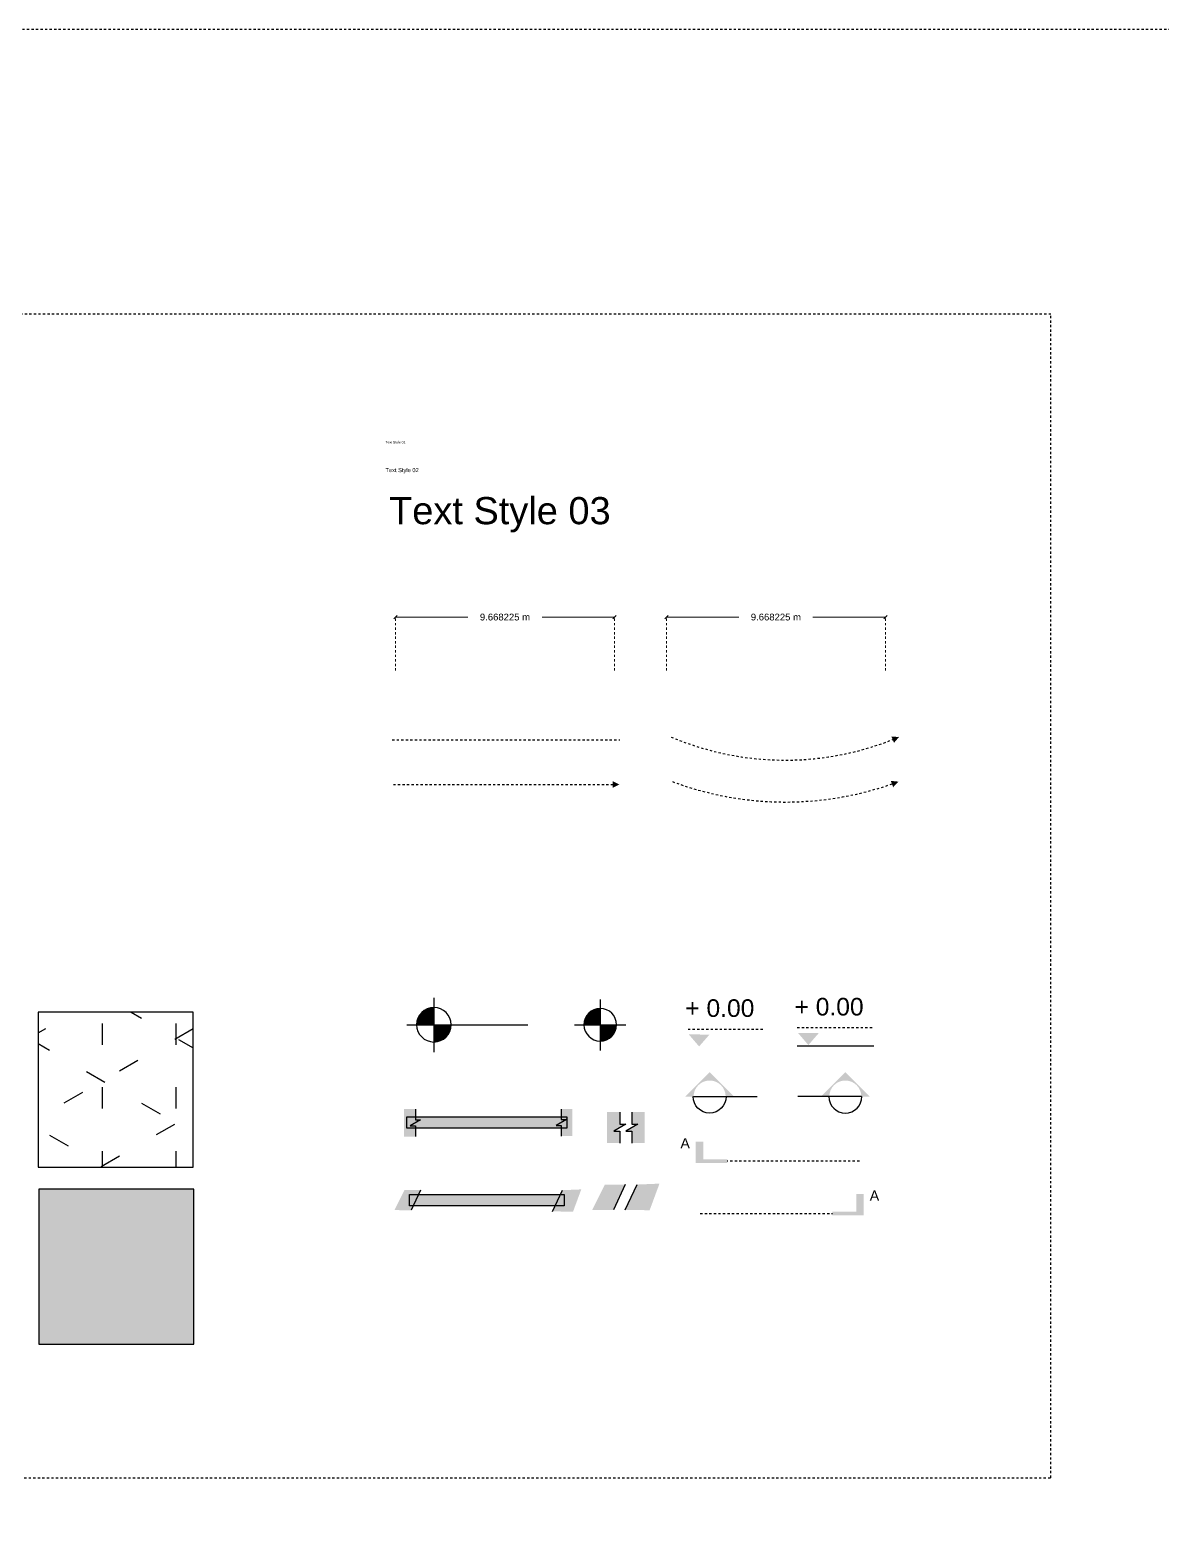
# Model space of a CAD drawing. Header units: metres. Extents: x -17 to 580, y -130 to 19.
# Drawn here: x 231.8 to 281.8, y -58.5 to 6.9 of the extents above; entities that cross this region are included whole.
import ezdxf

# ---------------------------------------------------------------- set-up
doc = ezdxf.new("R2010")
doc.units = ezdxf.units.M
for name, pattern in [('Blue Dimension_ExtLine', [0.0025, 0, -0.0025]), ('Dash Line_3', [0.002905125, 0.00193675, -0.0009683749999999999]), ('Default Wall', [0]), ('Grey Dimension_ExtLine', [0.0025, 0, -0.0025]), ('RayonDimensionSideLines', [0.02, 0, -0.02]), ('Section Dash Lines', [0.001905, 0.00127, -0.000635]), ('Style Black Line', [0]), ('Style Grey Lines', [0]), ('Style Hidden', [0.015, 0.006, -0.009]), ('Tiles Hatch', [0])]:
    doc.linetypes.add(name, pattern=pattern)
for name, color, linetype, true_color in [('Annotations', 7, 'Continuous', 0x7a8bf7), ('Imported blocks', 7, 'Continuous', 0x7a8bf7), ('Page Layout', 7, 'Continuous', 0xe0e0e0), ('Zones', 7, 'Continuous', 0x7a8bf7)]:
    doc.layers.add(name, color=color, linetype=linetype, true_color=true_color)
doc.styles.add('Blue Dimension', font='', dxfattribs={"height": 0.3})
doc.styles.add('Copy of Section Text', font='', dxfattribs={"height": 0.42})
doc.styles.add('Default Tag', font='', dxfattribs={"height": 0.18})
doc.styles.add('Grey Dimension', font='', dxfattribs={"height": 0.3})
doc.styles.add('Grey Text', font='', dxfattribs={"height": 0.24})
doc.styles.add('Text Style 01', font='', dxfattribs={"height": 0.108})
doc.styles.add('Text Style 03', font='', dxfattribs={"height": 1.2})
doc.styles.get('Blue Dimension').set_extended_font_data('arial')
doc.styles.get('Copy of Section Text').set_extended_font_data('arial')
doc.styles.get('Default Tag').set_extended_font_data('arial')
doc.styles.get('Grey Dimension').set_extended_font_data('arial')
doc.styles.get('Grey Text').set_extended_font_data('arial')
doc.styles.get('Text Style 01').set_extended_font_data('arial')
doc.styles.get('Text Style 03').set_extended_font_data('arial')
doc.dimstyles.new('Blue Dimension', dxfattribs={"dimtxt": 0.3, "dimasz": 0.15, "dimexe": 0, "dimexo": 0, "dimgap": 0.25, "dimtad": 0, "dimtih": 1, "dimtoh": 1, "dimdec": 6, "dimrnd": 1e-06, "dimzin": 0, "dimdsep": 46, "dimtxsty": 'Blue Dimension', "dimblk": 'OBLIQUE', "dimcen": 0.09, "dimadec": 0, "dimazin": 0, "dimtfac": 1, "dimtdec": 4, "dimtix": 1, "dimtofl": 0, "dimtmove": 2, "dimatfit": 3, "dimfxl": 1, "dimtolj": 1, "dimtzin": 0, "dimlwd": 5, "dimlwe": 5, "dimarcsym": 0})
doc.dimstyles.new('Grey Dimension', dxfattribs={"dimtxt": 0.3, "dimasz": 0.15, "dimexe": 0, "dimexo": 0, "dimgap": 0.25, "dimtad": 0, "dimtih": 1, "dimtoh": 1, "dimdec": 6, "dimrnd": 1e-06, "dimzin": 0, "dimdsep": 46, "dimtxsty": 'Grey Dimension', "dimblk": 'OBLIQUE', "dimcen": 0.09, "dimadec": 0, "dimazin": 0, "dimtfac": 1, "dimtdec": 4, "dimtix": 1, "dimtofl": 0, "dimtmove": 2, "dimatfit": 3, "dimfxl": 1, "dimtolj": 1, "dimtzin": 0, "dimlwd": 5, "dimlwe": 5, "dimarcsym": 0})

# ---------------------------------------------------------------- blocks, each defined once
blk = doc.blocks.new('Section round with line L')
at = {"layer": 'Imported blocks', "transparency": 33554483}
h = blk.add_hatch(color=256, dxfattribs=at)
edge = h.paths.add_edge_path(flags=0)
edge.add_line((0.1048861371044441, -0.09348348804061243), (0.3031142830728459, -0.09348348804061243))
edge.add_line((0.3031142830728459, -0.09348348804061243), (-0.2774819801728663, 0.4871127752051106))
edge.add_line((-0.2774819801728663, 0.4871127752051106), (-0.8580784238753949, -0.09348348804061246))
edge.add_line((-0.8580784238753949, -0.09348348804061243), (-0.659850277244328, -0.09348348804061243))
edge.add_arc((-0.277482070069942, -0.09348348804061243), 0.382368207174386, 0, 180, ccw=False)
edge.add_line((0.1048861371044441, -0.09348348804061243), (0.1048861371044441, -0.09348348804061243))
at = {"layer": 'Imported blocks', "linetype": 'Style Black Line'}
blk.add_lwpolyline([(0.1157856531613743, -0.09348086077639892, -1), (-0.6714781756960728, -0.09348086077639892)], format="xyb", dxfattribs=at)
for points in [[(-0.6598500267939599, -0.0934837505185642), (0.104885599151472, -0.0934837505185642)], [(0.1155264972732002, -0.09348245929746918), (0.858078423875415, -0.09348245929746918)]]:
    blk.add_lwpolyline(points, dxfattribs=at)
blk = doc.blocks.new('Wall edge cut sharp R')
at = {"layer": 'Imported blocks', "transparency": 33554483}
blk.add_hatch(color=256, dxfattribs=at).paths.add_polyline_path([(-0.09153633794513007, -0.4134095662186956), (-0.09153633794513007, -0.09180157358830184), (-0.2518367968817183, -0.09180157358830184), (0.06876412099144363, 0.09180157358832366), (-0.09153633794515917, 0.09180157358831639), (-0.09153633794513007, 0.4134095662187465), (0.2518367968817038, 0.4134095662187465), (0.2518367968816893, -0.00746001334470202), (0.2518367968816893, -0.4134095662186956), (-0.09153633794513007, -0.4134095662186956)], flags=0)
at = {"layer": 'Imported blocks', "linetype": 'Style Black Line'}
blk.add_lwpolyline([(-0.09153633794510097, 0.4134095662187028), (-0.09153633794510097, 0.09180157358830911), (0.0687641209915164, 0.09180157358831639), (-0.2518367968816456, -0.09180157358831639), (-0.0915363379450573, -0.09180157358830911), (-0.09153633794510097, -0.4134095662187392)], dxfattribs=at)
blk = doc.blocks.new('_Oblique')
at = {"color": 0, "linetype": 'ByBlock', "lineweight": -2}
blk.add_line((-0.5, -0.5), (0.5, 0.5), dxfattribs=at)
blk = doc.blocks.new('*D175')
at = {"layer": 'Annotations', "color": 0, "linetype": 'Grey Dimension_ExtLine', "lineweight": 5}
for p, q in [((259.9097249778844, -21.39248840679863), (259.9097249778844, -19.03153324584861)), ((269.5779503494444, -21.39248840679863), (269.5779503494444, -19.03153324584861))]:
    blk.add_line(p, q, dxfattribs=at)
at = {"layer": 'Annotations', "color": 0, "lineweight": 5}
for p, q in [((259.9097249778844, -19.03153324584861), (263.1081233779501, -19.03153324584861)), ((269.5779503494444, -19.03153324584861), (266.3795519493787, -19.03153324584861))]:
    blk.add_line(p, q, dxfattribs=at)
at = {"layer": 'Defpoints', "color": 0}
for p in [(269.5779503494444, -19.03153324584861), (259.9097249778844, -21.39248840679863), (269.5779503494444, -21.39248840679863)]:
    blk.add_point(p, dxfattribs=at)
at = {"layer": 'Annotations', "color": 0, "lineweight": 5, "xscale": 0.15, "yscale": 0.15, "zscale": 0.15, "rotation": 180}
blk.add_blockref('_Oblique', (259.9097249778844, -19.03153324584861), dxfattribs=at)
at = {"layer": 'Annotations', "color": 0, "lineweight": 5, "xscale": 0.15, "yscale": 0.15, "zscale": 0.15}
blk.add_blockref('_Oblique', (269.5779503494444, -19.03153324584861), dxfattribs=at)
at = {"layer": 'Annotations', "color": 0, "insert": (264.7438376636644, -19.03153324584861), "char_height": 0.3, "attachment_point": 5, "style": 'Grey Dimension'}
blk.add_mtext('\\A1;9.668225 m', dxfattribs=at)
blk = doc.blocks.new('Section line L')
at = {"layer": 'Imported blocks', "transparency": 33554483}
blk.add_hatch(color=256, dxfattribs=at).paths.add_polyline_path([(-0.7829632394103101, -0.0941871236985171), (-0.7829632394103101, -0.003858371854686993), (-1.352499828092143, -0.003858371854686993), (-1.352499828092143, 0.418030232018209), (-1.531052134471422, 0.418030232018209), (-1.531052134471422, -0.0945026521980908), (-0.7830566269447736, -0.09465043553149735), (-0.7829632394103101, -0.0941871236985171)], flags=0)
at = {"layer": 'Imported blocks', "linetype": 'Section Dash Lines'}
blk.add_lwpolyline([(2.36936324285157, -0.0499828877261316), (-0.7843096576433746, -0.0499828877261316)], dxfattribs=at)
blk = doc.blocks.new('Elevation mark light A')
at = {"layer": 'Imported blocks', "transparency": 33554483}
blk.add_hatch(color=256, dxfattribs=at).paths.add_polyline_path([(-1.042245063245355, -0.2765425336860062), (-0.5487935374770313, -0.2779177391345729), (-0.7974518781383522, -0.5625852669888409), (-1.042245063245355, -0.2765425336860062)], flags=0)
at = {"layer": 'Imported blocks', "linetype": 'Section Dash Lines'}
blk.add_lwpolyline([(-1.062154592745297, -0.1472537512722483), (0.7643647159162792, -0.1472537512722483)], dxfattribs=at)
at = {"layer": 'Imported blocks', "insert": (-1.127020980794681, 0.5625852669888409), "char_height": 0.42, "width": 2.817552451986723, "attachment_point": 1, "style": 'Copy of Section Text'}
blk.add_mtext('+ 0.00', dxfattribs=at)
blk = doc.blocks.new('Wall edge cut sharp L')
at = {"layer": 'Imported blocks', "transparency": 33554483}
blk.add_hatch(color=256, dxfattribs=at).paths.add_polyline_path([(0.09153633794513007, 0.4134095662187247), (0.09153633794513007, 0.09180157358833094), (0.2518367968817183, 0.09180157358833094), (-0.06876412099144363, -0.09180157358830184), (0.09153633794515917, -0.09180157358829456), (0.09153633794513007, -0.4134095662187247), (-0.2518367968817038, -0.4134095662187247), (-0.2518367968816893, 0.4134095662187247), (0.09153633794513007, 0.4134095662187247)], flags=0)
at = {"layer": 'Imported blocks', "linetype": 'Style Black Line'}
blk.add_lwpolyline([(0.09153633794510097, 0.4134095662187247), (0.09153633794510097, 0.09180157358832366), (0.2518367968817183, 0.09180157358833094), (-0.06876412099144363, -0.09180157358829456), (0.09153633794514462, -0.09180157358828728), (0.09153633794510097, -0.4134095662187174)], dxfattribs=at)
blk = doc.blocks.new('arrow')
at = {"layer": 'Annotations'}
blk.add_hatch(color=256, dxfattribs=at).paths.add_polyline_path([(257.8589071061364, -24.44999812696315), (257.7989071061364, -24.41999812696312), (257.7989071061364, -24.47999812696312)])
at = {"layer": 'Annotations', "linetype": 'RayonDimensionSideLines'}
blk.add_lwpolyline([(247.8047158014768, -24.44999812696314), (257.8589071061364, -24.44999812696314)], dxfattribs=at)
blk = doc.blocks.new('Section line R')
at = {"layer": 'Imported blocks', "transparency": 33554483}
blk.add_hatch(color=256, dxfattribs=at).paths.add_polyline_path([(0.7829632394103101, -0.0941871236985171), (0.7829632394103101, -0.003858371854686993), (1.352499828092143, -0.003858371854686993), (1.352499828092143, 0.418030232018209), (1.531052134471422, 0.418030232018209), (1.531052134471422, -0.0945026521980908), (0.7830566269447736, -0.09465043553149735), (0.7829632394103101, -0.0941871236985171)], flags=0)
at = {"layer": 'Imported blocks', "linetype": 'Section Dash Lines'}
blk.add_lwpolyline([(-2.36936324285157, -0.0499828877261316), (0.7843096576433746, -0.0499828877261316)], dxfattribs=at)
at = {"layer": 'Imported blocks', "insert": (1.673594012082322, 0.5), "char_height": 0.24, "width": 0.8697115384615686, "attachment_point": 1, "style": 'Grey Text'}
blk.add_mtext('A', dxfattribs=at)
blk = doc.blocks.new('arrow_1')
at = {"layer": 'Annotations'}
blk.add_hatch(color=256, dxfattribs=at).paths.add_polyline_path([(257.8320959293236, -26.42061962267638), (257.5320959293236, -26.27061962267641), (257.5320959293236, -26.57061962267642)])
at = {"layer": 'Annotations', "linetype": 'RayonDimensionSideLines'}
blk.add_lwpolyline([(247.8583381551024, -26.42061962267639), (257.8320959293236, -26.42061962267639)], dxfattribs=at)
blk = doc.blocks.new('Wall edge cut R')
at = {"layer": 'Imported blocks', "transparency": 33554483}
blk.add_hatch(color=256, dxfattribs=at).paths.add_polyline_path([(0.04480341274419334, 0.3389517104377082), (-0.271713211313916, -0.3389517104377082), (0.3803433018586657, -0.3461272209209856), (0.6426597979736908, 0.3635646692531809), (0.04480341274419334, 0.3389517104377082)], flags=0)
at = {"layer": 'Imported blocks', "linetype": 'Style Black Line'}
blk.add_lwpolyline([(-0.2717132113139232, -0.3389517104377082), (0.04480341274418606, 0.3389517104377082)], dxfattribs=at)
blk = doc.blocks.new('*D215')
at = {"layer": 'Annotations', "color": 0, "linetype": 'Blue Dimension_ExtLine', "lineweight": 5}
for p, q in [((247.9507141775988, -21.39248840679863), (247.9507141775988, -19.03153324584861)), ((257.6189395491588, -21.39248840679863), (257.6189395491588, -19.03153324584861))]:
    blk.add_line(p, q, dxfattribs=at)
at = {"layer": 'Annotations', "color": 0, "lineweight": 5}
for p, q in [((247.9507141775988, -19.03153324584861), (251.1491125776645, -19.03153324584861)), ((257.6189395491588, -19.03153324584861), (254.4205411490931, -19.03153324584861))]:
    blk.add_line(p, q, dxfattribs=at)
at = {"layer": 'Defpoints', "color": 0}
for p in [(257.6189395491588, -19.03153324584861), (247.9507141775988, -21.39248840679863), (257.6189395491588, -21.39248840679863)]:
    blk.add_point(p, dxfattribs=at)
at = {"layer": 'Annotations', "color": 0, "lineweight": 5, "xscale": 0.15, "yscale": 0.15, "zscale": 0.15, "rotation": 180}
blk.add_blockref('_Oblique', (247.9507141775988, -19.03153324584861), dxfattribs=at)
at = {"layer": 'Annotations', "color": 0, "lineweight": 5, "xscale": 0.15, "yscale": 0.15, "zscale": 0.15}
blk.add_blockref('_Oblique', (257.6189395491588, -19.03153324584861), dxfattribs=at)
at = {"layer": 'Annotations', "color": 0, "insert": (252.7848268633788, -19.03153324584861), "char_height": 0.3, "attachment_point": 5, "style": 'Blue Dimension'}
blk.add_mtext('\\A1;9.668225 m', dxfattribs=at)
blk = doc.blocks.new('Section round with line R')
at = {"layer": 'Imported blocks', "transparency": 33554483}
h = blk.add_hatch(color=256, dxfattribs=at)
edge = h.paths.add_edge_path(flags=0)
edge.add_line((-0.1048861371044441, -0.0934834880405615), (-0.3031142830728459, -0.0934834880405615))
edge.add_line((-0.3031142830728459, -0.0934834880405615), (0.2774819801728663, 0.4871127752051616))
edge.add_line((0.2774819801728663, 0.4871127752051616), (0.8580784238753949, -0.0934834880405615))
edge.add_line((0.8580784238753949, -0.0934834880405615), (0.659850277244328, -0.0934834880405615))
edge.add_arc((0.277482070069942, -0.0934834880405615), 0.382368207174386, 0, 180)
edge.add_line((-0.1048861371044441, -0.0934834880405615), (-0.1048861371044441, -0.0934834880405615))
at = {"layer": 'Imported blocks', "linetype": 'Style Black Line'}
for points in [[(-0.1155264972732002, -0.09348245929750555), (-0.858078423875415, -0.09348245929750555)], [(0.6598500267939599, -0.09348375051860057), (-0.104885599151472, -0.09348375051860057)]]:
    blk.add_lwpolyline(points, dxfattribs=at)
blk.add_lwpolyline([(-0.1157856531613743, -0.09348086077644256, 1), (0.6714781756960728, -0.09348086077644256)], format="xyb", dxfattribs=at)
blk = doc.blocks.new('ScaledText_16')
at = {"layer": 'Imported blocks', "insert": (485.6428084364922, -243.0310896245801), "char_height": 0.24, "width": 0.8697115384615686, "attachment_point": 3, "style": 'Grey Text'}
blk.add_mtext('A', dxfattribs=at)
blk = doc.blocks.new('Elevation mark line')
at = {"layer": 'Imported blocks', "transparency": 33554483}
h = blk.add_hatch(color=256, dxfattribs=at)
edge = h.paths.add_edge_path(flags=0)
edge.add_arc((-0.7962994889350802, 0.004974827950363914), 0.406768901882666, 90.00003345353927, 180.0000000000003)
edge.add_line((-1.203068390817746, 0.004974827950361941), (-0.7962997394488266, 0.004974827950361941))
edge.add_line((-0.7962997394488266, 0.004974827950361941), (-0.7962997264370315, 0.4117437298329605))
edge.add_line((-0.7962997264370315, 0.4117437298329605), (-0.7962997264370315, 0.4117437298329605))
h = blk.add_hatch(color=256, dxfattribs=at)
edge = h.paths.add_edge_path(flags=0)
edge.add_arc((-0.796299726437033, 0.00497482795033044), 0.4067689018826656, 270.0000334535393, 360.0000000000004)
edge.add_line((-0.3895308245543674, 0.004974827950332838), (-0.7962994759232861, 0.004974827950332838))
edge.add_line((-0.7962994759232861, 0.004974827950332838), (-0.7962994889350812, -0.4017940739322657))
edge.add_line((-0.7962994889350812, -0.4017940739322657), (-0.7962994889350812, -0.4017940739322657))
at = {"layer": 'Imported blocks', "linetype": 'Style Black Line'}
blk.add_lwpolyline([(-0.3847143520258887, 0.004974827950361941, 1), (-1.207884625844274, 0.004974827950361941, 1), (-0.3847143520258887, 0.004974827950361941)], format="xyb", close=True, dxfattribs=at)
for points in [[(-0.7962994889350812, 0.6459212599729944), (-0.7962994889350812, -0.6459212599729944)], [(-1.442220748908192, 6.270214380492689e-07), (1.442220748908163, 6.270214380492689e-07)]]:
    blk.add_lwpolyline(points, dxfattribs=at)
blk = doc.blocks.new('Elevation mark')
at = {"layer": 'Imported blocks', "transparency": 33554483}
h = blk.add_hatch(color=256, dxfattribs=at)
edge = h.paths.add_edge_path(flags=0)
edge.add_arc((-9.116929437004992e-15, 0.004703943817106926), 0.3846199466786329, 90.00003345353929, 180.0000000000003)
edge.add_line((-0.384619946678642, 0.004703943817105028), (-2.368730438462308e-07, 0.004703943817105028))
edge.add_line((-2.368730438320199e-07, 0.004703943817105028), (-2.2456975239038e-07, 0.3893238904956743))
edge.add_line((-2.2456975239038e-07, 0.3893238904956743), (-2.2456975239038e-07, 0.3893238904956743))
h = blk.add_hatch(color=256, dxfattribs=at)
edge = h.paths.add_edge_path(flags=0)
edge.add_arc((-2.245697423639559e-07, 0.004703943817103151), 0.3846199466786329, 270.0000334535392, 360.0000000000002)
edge.add_line((0.3846197221088905, 0.004703943817105028), (1.230329232937422e-08, 0.004703943817105028))
edge.add_line((1.230329235113459e-08, 0.004703943817105028), (9.094947019582167e-16, -0.3799160028614642))
edge.add_line((9.094947017729283e-16, -0.3799160028614642), (9.094947017729283e-16, -0.3799160028614642))
at = {"layer": 'Imported blocks', "linetype": 'Style Black Line'}
blk.add_lwpolyline([(0.389173933108068, 0.004703943817105028, 1), (-0.389173933108089, 0.004703943817105028, 1), (0.389173933108068, 0.004703943817105028)], format="xyb", close=True, dxfattribs=at)
for points in [[(-1.091393642127514e-14, 0.61075023046149), (-1.091393642127514e-14, -0.6107502304614972)], [(-0.61075023046149, 5.928795344516402e-07), (0.6107502304614972, 5.928795344516402e-07)]]:
    blk.add_lwpolyline(points, dxfattribs=at)
blk = doc.blocks.new('arrow_2')
at = {"layer": 'Annotations'}
blk.add_hatch(color=256, dxfattribs=at).paths.add_polyline_path([(270.1494574759175, -26.29701757065013), (269.8159375383716, -26.2614584472166), (269.9208982146431, -26.54249804662672)])
at = {"layer": 'Annotations', "linetype": 'RayonDimensionSideLines'}
blk.add_lwpolyline([(260.1756997016969, -26.29701757065014, 0.1806428965909946), (270.1494574759175, -26.29701757065014)], format="xyb", dxfattribs=at)
blk = doc.blocks.new('Wall edge cut L')
at = {"layer": 'Imported blocks', "transparency": 33554483}
blk.add_hatch(color=256, dxfattribs=at).paths.add_polyline_path([(-0.04480341274417879, -0.3389517104377082), (0.2717132113139305, 0.3389517104377082), (-0.271713211313916, 0.3389517104377082), (-0.6096780233122335, -0.3361703893255326), (-0.04480341274417879, -0.3389517104377082)], flags=0)
at = {"layer": 'Imported blocks', "linetype": 'Style Black Line'}
blk.add_lwpolyline([(0.2717132113139523, 0.3389517104377082), (-0.04480341274415696, -0.3389517104377082)], dxfattribs=at)
blk = doc.blocks.new('arrow_3')
at = {"layer": 'Annotations'}
blk.add_hatch(color=256, dxfattribs=at).paths.add_polyline_path([(270.1762686527301, -24.32639607493689), (269.8415045665104, -24.30558726484389), (269.958763152924, -24.58172205785689)])
at = {"layer": 'Annotations', "linetype": 'RayonDimensionSideLines'}
blk.add_lwpolyline([(260.1220773480709, -24.32639607493689, 0.2035263064052689), (270.1762686527301, -24.32639607493689)], format="xyb", dxfattribs=at)
blk = doc.blocks.new('Elevation mark light B')
at = {"layer": 'Imported blocks', "transparency": 33554483}
blk.add_hatch(color=256, dxfattribs=at).paths.add_polyline_path([(-1.042245063245355, -0.2597257098149858), (-0.5487935374770313, -0.2611009152635524), (-0.7974518781383522, -0.5457684431178205), (-1.042245063245355, -0.2597257098149858)], flags=0)
at = {"layer": 'Imported blocks', "linetype": 'Section Dash Lines'}
blk.add_lwpolyline([(-1.062154592745355, -0.1304369274011988), (0.764364715916221, -0.1304369274011988)], dxfattribs=at)
at = {"layer": 'Imported blocks', "linetype": 'Style Black Line'}
blk.add_lwpolyline([(-1.061498618290061, -0.5612742515575374), (0.7650271613448858, -0.5612742515575374)], dxfattribs=at)
at = {"layer": 'Imported blocks', "insert": (-1.127020980794681, 0.5794020908599196), "char_height": 0.42, "width": 2.817552451986723, "attachment_point": 1, "style": 'Copy of Section Text'}
blk.add_mtext('+ 0.00', dxfattribs=at)

msp = doc.modelspace()

# ---------------------------------------------------------------- hatches: boundary and pattern name
at = {"layer": 'Imported blocks', "transparency": 33554483}
for points in [[(248.4511748144802, -41.59979940244597), (248.4511748144802, -41.09979940244597), (255.5207006222095, -41.09979940244597), (255.5207006222095, -41.59979940244597), (248.4511748144802, -41.59979940244597)], [(248.5629498813327, -45.02517398648887), (248.5629498813327, -44.52517398648887), (255.4021312938806, -44.52517398648887), (255.4021312938806, -45.02517398648887), (248.5629498813327, -45.02517398648887)]]:
    msp.add_hatch(color=256, dxfattribs=at).paths.add_polyline_path(points, flags=0)
at = {"layer": 'Zones'}
h = msp.add_hatch(dxfattribs=at)
h.set_pattern_fill('PATTERN_3', color=256, scale=4, style=0, pattern_type=2)
h.set_pattern_definition([(90, (78143.52243667113, -665399.0906279159), (-3.251199999999999, 5.6310271936), [0.938566576, -1.8771359968]), (30, (78143.52243667113, -665395.336361612), (3.251012599058595, 5.631135389583966), [0.938566576, -1.8773209088]), (329.9999999999999, (78146.77363667113, -665393.4596064119), (6.502212599058594, 0.0001081959839632773), [0.938566576, -1.8773209088])])
h.paths.add_polyline_path([(232.1744553743813, -43.32268273717079), (239.0174279628047, -43.32268273717079), (239.0174279628047, -36.47971014874746), (232.1744553743813, -36.47971014874746), (232.1744553743813, -43.32268273717079)], flags=0)
at = {"layer": 'Zones', "transparency": 33554483}
msp.add_hatch(color=256, dxfattribs=at).paths.add_polyline_path([(232.2112374823267, -51.12842218477596), (239.0542100707501, -51.12842218477596), (239.0542100707501, -44.28544959635263), (232.2112374823267, -44.28544959635263), (232.2112374823267, -51.12842218477596)], flags=0)

# ---------------------------------------------------------------- linework, layer by layer
at = {"layer": 'Imported blocks', "linetype": 'Default Wall'}
for points in [[(248.4511748144802, -41.59979940244597), (248.4511748144802, -41.09979940244597), (255.5207006222095, -41.09979940244597), (255.5207006222095, -41.59979940244597), (248.4511748144802, -41.59979940244597)], [(248.5629498813327, -45.02517398648887), (248.5629498813327, -44.52517398648887), (255.4021312938806, -44.52517398648887), (255.4021312938806, -45.02517398648887), (248.5629498813327, -45.02517398648887)]]:
    msp.add_lwpolyline(points, close=True, dxfattribs=at)
at = {"layer": 'Page Layout', "linetype": 'Style Hidden'}
msp.add_lwpolyline([(185.3388148148383, -129.4521211165268), (378.18165498062, -129.4521211165268), (378.18165498062, 6.907051773342071), (185.3388148148383, 6.907051773342071), (185.3388148148383, -129.4521211165268)], close=True, dxfattribs=at)
at = {"layer": 'Page Layout', "linetype": 'Dash Line_3'}
msp.add_lwpolyline([(204.1612260633019, -57.03131914479709), (276.8876220812979, -57.03131914479709), (276.8876220812979, -5.655173778978686), (204.1612260633019, -5.655173778978686), (204.1612260633019, -57.03131914479709)], close=True, dxfattribs=at)
at = {"layer": 'Zones', "linetype": 'Tiles Hatch'}
msp.add_lwpolyline([(232.1744553743813, -43.32268273717079), (239.0174279628047, -43.32268273717079), (239.0174279628047, -36.47971014874746), (232.1744553743813, -36.47971014874746), (232.1744553743813, -43.32268273717079)], close=True, dxfattribs=at)
at = {"layer": 'Zones', "linetype": 'Style Grey Lines'}
msp.add_lwpolyline([(232.2112374823265, -51.12842218477635), (239.0542100707499, -51.12842218477635), (239.0542100707499, -44.28544959635302), (232.2112374823265, -44.28544959635302), (232.2112374823265, -51.12842218477635)], close=True, dxfattribs=at)

# ---------------------------------------------------------------- block references
at = {"layer": 'Annotations'}
for name in ['arrow', 'arrow_3', 'arrow_1', 'arrow_2']:
    msp.add_blockref(name, (0, 0), dxfattribs=at)
for name, p, xscale, yscale in [('Wall edge cut sharp L', (248.6940661831421, -41.36250321799748), 1.464845984422821, 1.464845984422821), ('Wall edge cut sharp R', (255.402125, -41.349802734375), 1.434121755114617, 1.434121755114617), ('Wall edge cut L', (248.7066739474094, -44.77517578125), 1.311289947469239, 1.311289947469239), ('Wall edge cut R', (255.2642486755041, -44.80339134216867), 1.382702840347916, 1.382702840347916)]:
    msp.add_blockref(name, p, dxfattribs=dict(at, xscale=xscale, yscale=yscale))
at = {"layer": 'Imported blocks'}
for name, p, xscale, yscale in [('Elevation mark line', (251.1205230027703, -37.03960436406361), 1.850861222335967, 1.850861222335967), ('Elevation mark', (256.9895341909009, -37.03960369491134), 1.850861222335967, 1.850861222335967), ('Elevation mark light A', (262.830882812147, -36.94761000962929), 1.850861222335967, 1.850861222335967), ('Elevation mark light B', (267.6533830055811, -36.9164833339913), 1.850861222335967, 1.850861222335967), ('Section round with line L', (262.3331074625096, -40.02762925339785), 1.850861222335967, 1.850861222335967), ('Section round with line R', (267.2955232206233, -40.02762925339785), 1.850861222335967, 1.850861222335967), ('Wall edge cut sharp L', (257.7039666308683, -41.57133168809253), 1.654155772885623, 1.654155772885623), ('Wall edge cut sharp R', (258.5371264700785, -41.57133168809253), 1.654155772885623, 1.654155772885623), ('ScaledText_16', (-637.9122945316967, 407.7778362557217), 1.850861222335967, 1.850861222335967), ('Section line L', (264.042737768638, -42.96441396363854), 1.850861222335967, 1.850861222335967), ('Wall edge cut L', (257.6432261847168, -44.64710707187526), 1.654155772885623, 1.654155772885623), ('Wall edge cut R', (258.542123072327, -44.6470922843607), 1.654155772885623, 1.654155772885623), ('Section line R', (265.7909187021779, -45.27244056433453), 1.850861222335967, 1.850861222335967)]:
    msp.add_blockref(name, p, dxfattribs=dict(at, xscale=xscale, yscale=yscale))

# ---------------------------------------------------------------- texts
at = {"layer": 'Annotations', "attachment_point": 1}
for s, insert, char_height, width, style in [('Text Style 01', (247.5095026824515, -11.25360792722159), 0.108, 3.892291943503969, 'Text Style 01'), ('Text Style 02', (247.5095026824515, -12.45200103022328), 0.18, 6.652887271935624, 'Default Tag'), ('Text Style 03', (247.667880653757, -13.73105444019553), 1.2, 14.18459447270008, 'Text Style 03')]:
    msp.add_mtext(s, dxfattribs=dict(at, insert=insert, char_height=char_height, width=width, style=style))

# ---------------------------------------------------------------- dimensions: what is measured, and where the dimension line sits
at = {"layer": 'Annotations'}
for p1, p2, dimstyle, picture, middle in [((247.9507141775988, -21.39248840679863), (257.6189395491588, -21.39248840679863), 'Blue Dimension', '*D215', (252.7848268633788, -19.03153324584861)), ((259.9097249778844, -21.39248840679863), (269.5779503494444, -21.39248840679863), 'Grey Dimension', '*D175', (264.7438376636644, -19.03153324584861))]:
    dim = msp.add_aligned_dim(p1=p1, p2=p2, distance=2.36095516095002, dimstyle=dimstyle, override={"dimpost": ' m'}, dxfattribs=at)
    dim.commit()
    dim.dimension.update_dxf_attribs({"geometry": picture, "text_midpoint": middle})

doc.saveas('drawing.dxf')
